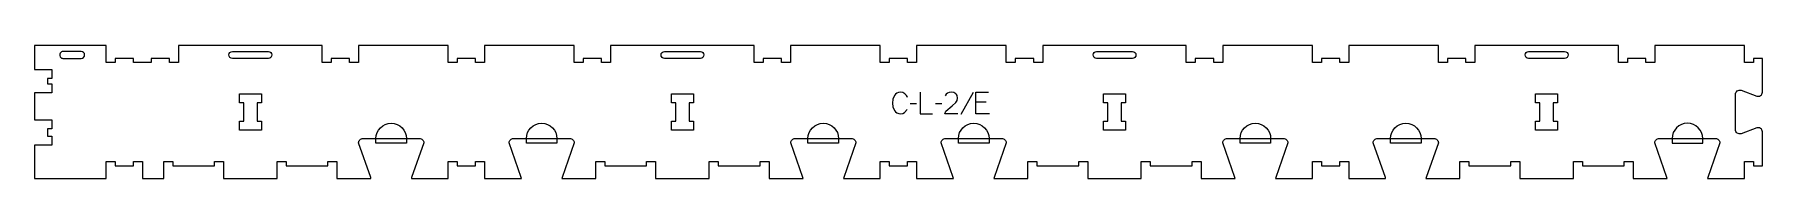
# Model space of a CAD drawing. Header units: millimetres. Extents: x -1189 to 1210, y -99 to 87.
import ezdxf

# ---------------------------------------------------------------- set-up
doc = ezdxf.new("R2010")
doc.units = ezdxf.units.MM
for name, color, linetype, true_color in [('1_ANYTOOL_1MMDEEP_LABELS_S', 2, 'Continuous', 0xffff00), ('3_ANYTOOL_CUTTHROUGH_INSID', 4, 'Continuous', 0x00ffff), ('4_ANYTOOL_CUTTHROUGH_OUTSI', 5, 'Continuous', 0x0000ff), ('5_ANYTOOL_HALF_MILL_9MM_IN', 3, 'Continuous', 0x00ff00)]:
    doc.layers.add(name, color=color, linetype=linetype, true_color=true_color)

msp = doc.modelspace()

# ---------------------------------------------------------------- linework, layer by layer
at = {"layer": '1_ANYTOOL_1MMDEEP_LABELS_S'}
for p, q in [((35.8, 5.6), (27, 5.5)), ((70.7, 5.6), (61.9, 5.5)), ((114.5, 21.2), (97.3, -9.5)), ((132.6, 7.8), (117.9, 7.8))]:
    msp.add_line(p, q, dxfattribs=at)
msp.add_lwpolyline([(23.2, 14.2, 0.131103), (19.4, 19.6), (16.7, 21.2), (13.3, 21.7), (10.7, 21.4), (8.5, 20.5), (6.6, 19.1), (5, 17), (2.9, 12.1), (2.2, 6.7), (2.9, 1.3), (5, -3.6), (6.6, -5.7), (8.6, -7.1), (11, -8), (13.7, -8.3), (16.5, -7.9), (18.9, -6.7), (22.5, -2.5)], format="xyb", dxfattribs=at)
for points in [[(41, 21.7), (41, -8.3), (58.1, -8.3)], [(93.3, -8.2), (75, -8.2), (76.6, -4.8), (85, 2.6), (90.5, 7.4), (92.2, 10.1), (92.8, 13.5), (92.2, 17), (91.4, 18.4), (90.3, 19.6), (87.4, 21.2), (83.9, 21.7), (81.2, 21.4), (78.8, 20.4), (76.9, 18.8), (75.4, 16.6)], [(136.9, -8.3), (117.9, -8.3), (117.9, 21.7), (135.8, 21.7)]]:
    msp.add_lwpolyline(points, dxfattribs=at)
at = {"layer": '3_ANYTOOL_CUTTHROUGH_INSID'}
for points in [[(-1124.3, 78.4), (-1150, 78.4), (-1150.8, 78.4), (-1151.6, 78.1), (-1152.3, 77.6), (-1153.5, 76.2), (-1154, 74.5), (-1154, 72.8), (-1153.5, 71.1), (-1152.3, 69.7), (-1151.6, 69.3), (-1150.8, 69), (-1150, 68.9), (-1124.3, 68.9, 1)], [(-864.3, 78.4, -1), (-864.3, 68.9), (-914.3, 68.9, -1), (-914.3, 78.4)], [(-264.3, 78.4, -1), (-264.3, 68.9), (-314.3, 68.9, -1), (-314.3, 78.4)], [(335.7, 78.4, -1), (335.7, 68.9), (285.7, 68.9, -1), (285.7, 78.4)], [(935.7, 78.4, -1), (935.7, 68.9), (885.7, 68.9, -1), (885.7, 78.4)]]:
    msp.add_lwpolyline(points, format="xyb", close=True, dxfattribs=at)
for points in [[(-880.1, -18.6), (-874.1, -18.6), (-874.1, -31.1), (-904.6, -31.1), (-904.6, -18.6), (-898.6, -18.6), (-898.6, 6.9), (-904.6, 6.9), (-904.6, 19.4), (-874.1, 19.4), (-874.1, 6.9), (-880.1, 6.9)], [(-280.1, -18.6), (-274.1, -18.6), (-274.1, -31.1), (-304.6, -31.1), (-304.6, -18.6), (-298.6, -18.6), (-298.6, 6.9), (-304.6, 6.9), (-304.6, 19.4), (-274.1, 19.4), (-274.1, 6.9), (-280.1, 6.9)], [(319.9, -18.6), (325.9, -18.6), (325.9, -31.1), (295.4, -31.1), (295.4, -18.6), (301.4, -18.6), (301.4, 6.9), (295.4, 6.9), (295.4, 19.4), (325.9, 19.4), (325.9, 6.9), (319.9, 6.9)], [(919.9, -18.6), (925.9, -18.6), (925.9, -31.1), (895.4, -31.1), (895.4, -18.6), (901.4, -18.6), (901.4, 6.9), (895.4, 6.9), (895.4, 19.4), (925.9, 19.4), (925.9, 6.9), (919.9, 6.9)]]:
    msp.add_lwpolyline(points, close=True, dxfattribs=at)
at = {"layer": '4_ANYTOOL_CUTTHROUGH_OUTSI'}
msp.add_lwpolyline([(-1189.1, -52.1), (-1189.1, -98.6), (-1089.6, -98.6), (-1089.6, -74.8, -0.414214), (-1089.3, -74.6), (-1077.3, -74.6, -0.414214), (-1077.1, -74.8), (-1077.1, -80.6), (-1051.6, -80.6), (-1051.6, -74.8, -0.414214), (-1051.3, -74.6), (-1039.3, -74.6, -0.414214), (-1039.1, -74.8), (-1039.1, -98.6), (-1009.6, -98.6), (-1009.6, -74.8, -0.414214), (-1009.3, -74.6), (-997.3, -74.6, -0.414214), (-997.1, -74.8), (-997.1, -80.6), (-939.1, -80.6), (-939.1, -74.8, -0.414214), (-938.8, -74.6), (-926.8, -74.6, -0.414214), (-926.6, -74.8), (-926.6, -98.6), (-852.1, -98.6), (-852.1, -74.8, -0.414214), (-851.8, -74.6), (-839.8, -74.6, -0.414214), (-839.6, -74.8), (-839.6, -80.6), (-781.6, -80.6), (-781.6, -74.8, -0.414214), (-781.3, -74.6), (-769.3, -74.6, -0.414214), (-769.1, -74.8), (-769.1, -98.6), (-721.9, -98.6), (-722.1, -97.2), (-739, -48.9), (-739, -48.8, -0.414214), (-732.8, -42.6), (-654.8, -42.6, -0.414214), (-648.5, -48.8), (-648.5, -48.9), (-665.4, -97.2), (-665.7, -98.6), (-614.6, -98.6), (-614.6, -74.8, -0.414214), (-614.3, -74.6), (-602.3, -74.6, -0.414214), (-602.1, -74.8), (-602.1, -80.6), (-576.6, -80.6), (-576.6, -74.8, -0.414214), (-576.3, -74.6), (-564.3, -74.6, -0.414214), (-564.1, -74.8), (-564.1, -98.6), (-513, -98.6), (-513.2, -97.2), (-530.1, -48.9), (-530.1, -48.8, -0.414214), (-523.9, -42.6), (-445.9, -42.6, -0.414214), (-439.6, -48.8), (-439.6, -48.9), (-456.5, -97.2), (-456.8, -98.6), (-409.6, -98.6), (-409.6, -74.8, -0.414214), (-409.3, -74.6), (-397.3, -74.6, -0.414214), (-397.1, -74.8), (-397.1, -80.6), (-339.1, -80.6), (-339.1, -74.8, -0.414214), (-338.8, -74.6), (-326.8, -74.6, -0.414214), (-326.6, -74.8), (-326.6, -98.6), (-252.1, -98.6), (-252.1, -74.8, -0.414214), (-251.8, -74.6), (-239.8, -74.6, -0.414214), (-239.6, -74.8), (-239.6, -80.6), (-181.6, -80.6), (-181.6, -74.8, -0.414214), (-181.3, -74.6), (-169.3, -74.6, -0.414214), (-169.1, -74.8), (-169.1, -98.6), (-121.9, -98.6), (-122.1, -97.2), (-139, -48.9), (-139, -48.8, -0.414214), (-132.8, -42.6), (-54.8, -42.6, -0.414214), (-48.5, -48.8), (-48.5, -48.9), (-65.4, -97.2), (-65.7, -98.6), (-14.6, -98.6), (-14.6, -74.8, -0.414214), (-14.3, -74.6), (-2.3, -74.6, -0.414214), (-2.1, -74.8), (-2.1, -80.6), (23.4, -80.6), (23.4, -74.8, -0.414214), (23.7, -74.6), (35.7, -74.6, -0.414214), (35.9, -74.8), (35.9, -98.6), (87, -98.6), (86.8, -97.2), (69.9, -48.9), (69.9, -48.8, -0.414214), (76.1, -42.6), (154.1, -42.6, -0.414214), (160.4, -48.8), (160.4, -48.9), (143.5, -97.2), (143.2, -98.6), (190.4, -98.6), (190.4, -74.8, -0.414214), (190.7, -74.6), (202.7, -74.6, -0.414214), (202.9, -74.8), (202.9, -80.6), (260.9, -80.6), (260.9, -74.8, -0.414214), (261.2, -74.6), (273.2, -74.6, -0.414214), (273.4, -74.8), (273.4, -98.6), (347.9, -98.6), (347.9, -74.8, -0.414214), (348.2, -74.6), (360.2, -74.6, -0.414214), (360.4, -74.8), (360.4, -80.6), (418.4, -80.6), (418.4, -74.8, -0.414214), (418.7, -74.6), (430.7, -74.6, -0.414214), (430.9, -74.8), (430.9, -98.6), (478.1, -98.6), (477.9, -97.2), (461, -48.9), (461, -48.8, -0.414214), (467.2, -42.6), (545.2, -42.6, -0.414214), (551.5, -48.8), (551.5, -48.9), (534.6, -97.2), (534.3, -98.6), (585.4, -98.6), (585.4, -74.8, -0.414214), (585.7, -74.6), (597.7, -74.6, -0.414214), (597.9, -74.8), (597.9, -80.6), (623.4, -80.6), (623.4, -74.8, -0.414214), (623.7, -74.6), (635.7, -74.6, -0.414214), (635.9, -74.8), (635.9, -98.6), (687, -98.6), (686.8, -97.2), (669.9, -48.9), (669.9, -48.8, -0.414214), (676.1, -42.6), (754.1, -42.6, -0.414214), (760.4, -48.8), (760.4, -48.9), (743.5, -97.2), (743.2, -98.6), (790.4, -98.6), (790.4, -74.8, -0.414214), (790.7, -74.6), (802.7, -74.6, -0.414214), (802.9, -74.8), (802.9, -80.6), (860.9, -80.6), (860.9, -74.8, -0.414214), (861.2, -74.6), (873.2, -74.6, -0.414214), (873.4, -74.8), (873.4, -98.6), (947.9, -98.6), (947.9, -74.8, -0.414214), (948.2, -74.6), (960.2, -74.6, -0.414214), (960.4, -74.8), (960.4, -80.6), (1018.4, -80.6), (1018.4, -74.8, -0.414214), (1018.7, -74.6), (1030.7, -74.6, -0.414214), (1030.9, -74.8), (1030.9, -98.6), (1078.1, -98.6), (1077.9, -97.2), (1061, -48.9), (1061, -48.8, -0.414214), (1067.2, -42.6), (1145.2, -42.6, -0.414214), (1151.5, -48.8), (1151.5, -48.9), (1134.6, -97.2), (1134.3, -98.6), (1185.4, -98.6), (1185.4, -74.8, -0.414214), (1185.7, -74.6), (1197.7, -74.6, -0.414214), (1197.9, -74.8), (1197.9, -80.6), (1210.4, -80.6), (1210.4, -33.4, 0.522094), (1202.7, -28), (1181, -36, -0.015604), (1181, -36.1, -0.502397), (1172.9, -30.1), (1172.9, 18.4, -0.502391), (1181, 24.4, -0.015611), (1181, 24.4), (1202.7, 16.4, 0.522099), (1210.4, 21.8), (1210.4, 68.9), (1197.9, 68.9), (1197.9, 63.2, -0.414214), (1197.7, 62.9), (1185.7, 62.9, -0.414214), (1185.4, 63.2), (1185.4, 86.9), (1060.9, 86.9), (1060.9, 63.2, -0.414214), (1060.7, 62.9), (1048.7, 62.9, -0.414214), (1048.4, 63.2), (1048.4, 68.9), (1022.9, 68.9), (1022.9, 63.2, -0.414214), (1022.7, 62.9), (1010.7, 62.9, -0.414214), (1010.4, 63.2), (1010.4, 86.9), (810.9, 86.9), (810.9, 63.2, -0.414214), (810.7, 62.9), (798.7, 62.9, -0.414214), (798.4, 63.2), (798.4, 68.9), (772.9, 68.9), (772.9, 63.2, -0.414214), (772.7, 62.9), (760.7, 62.9, -0.414214), (760.4, 63.2), (760.4, 86.9), (635.9, 86.9), (635.9, 63.2, -0.414214), (635.7, 62.9), (623.7, 62.9, -0.414214), (623.4, 63.2), (623.4, 68.9), (597.9, 68.9), (597.9, 63.2, -0.414214), (597.7, 62.9), (585.7, 62.9, -0.414214), (585.4, 63.2), (585.4, 86.9), (460.9, 86.9), (460.9, 63.2, -0.414214), (460.7, 62.9), (448.7, 62.9, -0.414214), (448.4, 63.2), (448.4, 68.9), (422.9, 68.9), (422.9, 63.2, -0.414214), (422.7, 62.9), (410.7, 62.9, -0.414214), (410.4, 63.2), (410.4, 86.9), (210.9, 86.9), (210.9, 63.2, -0.414214), (210.7, 62.9), (198.7, 62.9, -0.414214), (198.4, 63.2), (198.4, 68.9), (172.9, 68.9), (172.9, 63.2, -0.414214), (172.7, 62.9), (160.7, 62.9, -0.414214), (160.4, 63.2), (160.4, 86.9), (35.9, 86.9), (35.9, 63.2, -0.414214), (35.7, 62.9), (23.7, 62.9, -0.414214), (23.4, 63.2), (23.4, 68.9), (-2.1, 68.9), (-2.1, 63.2, -0.414214), (-2.3, 62.9), (-14.3, 62.9, -0.414214), (-14.6, 63.2), (-14.6, 86.9), (-139.1, 86.9), (-139.1, 63.2, -0.414214), (-139.3, 62.9), (-151.3, 62.9, -0.414214), (-151.6, 63.2), (-151.6, 68.9), (-177.1, 68.9), (-177.1, 63.2, -0.414214), (-177.3, 62.9), (-189.3, 62.9, -0.414214), (-189.6, 63.2), (-189.6, 86.9), (-389.1, 86.9), (-389.1, 63.2, -0.414214), (-389.3, 62.9), (-401.3, 62.9, -0.414214), (-401.6, 63.2), (-401.6, 68.9), (-427.1, 68.9), (-427.1, 63.2, -0.414214), (-427.3, 62.9), (-439.3, 62.9, -0.414214), (-439.6, 63.2), (-439.6, 86.9), (-564.1, 86.9), (-564.1, 63.2, -0.414214), (-564.3, 62.9), (-576.3, 62.9, -0.414214), (-576.6, 63.2), (-576.6, 68.9), (-602.1, 68.9), (-602.1, 63.2, -0.414214), (-602.3, 62.9), (-614.3, 62.9, -0.414214), (-614.6, 63.2), (-614.6, 86.9), (-739.1, 86.9), (-739.1, 63.2, -0.414214), (-739.3, 62.9), (-751.3, 62.9, -0.414214), (-751.6, 63.2), (-751.6, 68.9), (-777.1, 68.9), (-777.1, 63.2, -0.414214), (-777.3, 62.9), (-789.3, 62.9, -0.414214), (-789.6, 63.2), (-789.6, 86.9), (-989.1, 86.9), (-989.1, 63.2, -0.414214), (-989.3, 62.9), (-1001.3, 62.9, -0.414214), (-1001.6, 63.2), (-1001.6, 68.9), (-1027.1, 68.9), (-1027.1, 63.2, -0.414214), (-1027.3, 62.9), (-1051.3, 62.9, -0.414214), (-1051.6, 63.2), (-1051.6, 68.9), (-1077.1, 68.9), (-1077.1, 63.2, -0.414214), (-1077.3, 62.9), (-1089.3, 62.9, -0.414214), (-1089.6, 63.2), (-1089.6, 86.9), (-1189.1, 86.9), (-1189.1, 53.4), (-1165.3, 53.4, -0.414214), (-1165.1, 53.2), (-1165.1, 41.2, -0.414214), (-1165.3, 40.9), (-1171.1, 40.9), (-1171.1, 33.3), (-1165.3, 33.3, -0.414214), (-1165.1, 33.1), (-1165.1, 21.1, -0.414214), (-1165.3, 20.8), (-1189.1, 20.8), (-1189.1, -16.6), (-1165.3, -16.6, -0.414214), (-1165.1, -16.8), (-1165.1, -28.8, -0.414214), (-1165.3, -29.1), (-1171.1, -29.1), (-1171.1, -39.6), (-1165.3, -39.6, -0.414214), (-1165.1, -39.8), (-1165.1, -51.8, -0.414214), (-1165.3, -52.1)], format="xyb", close=True, dxfattribs=at)
at = {"layer": '5_ANYTOOL_HALF_MILL_9MM_IN'}
for points in [[(-715, -42.8, -1), (-672.5, -42.8), (-672.5, -49.1), (-715, -49.1)], [(-506.1, -42.8, -1), (-463.6, -42.8), (-463.6, -49.1), (-506.1, -49.1)], [(-115, -42.8, -1), (-72.5, -42.8), (-72.5, -49.1), (-115, -49.1)], [(93.9, -42.8, -1), (136.4, -42.8), (136.4, -49.1), (93.9, -49.1)], [(485, -42.8, -1), (527.5, -42.8), (527.5, -49.1), (485, -49.1)], [(693.9, -42.8, -1), (736.4, -42.8), (736.4, -49.1), (693.9, -49.1)], [(1127.5, -42.8, 1), (1085, -42.8), (1085, -49.1), (1127.5, -49.1)]]:
    msp.add_lwpolyline(points, format="xyb", close=True, dxfattribs=at)

doc.saveas('drawing.dxf')
